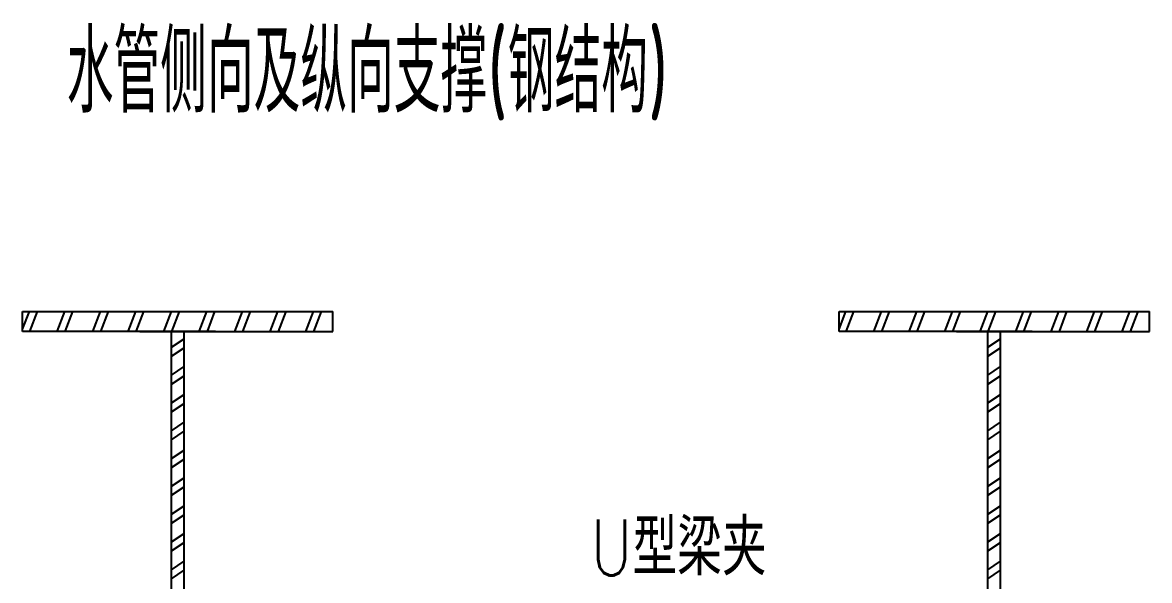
# Model space of a CAD drawing. Extents: x 1725261 to 1937680, y 860327 to 1571294.
# Drawn here: x 1849739 to 1857809, y 1217494 to 1221487 of the extents above; entities that cross this region are included whole.
import ezdxf

# ---------------------------------------------------------------- set-up
doc = ezdxf.new("R2010")
doc.units = 0
doc.header["$LTSCALE"] = 1000
doc.header["$MEASUREMENT"] = 0
doc.layers.add('W_DIM', color=4, linetype='Continuous')
doc.layers.add('walraven', color=7, linetype='Continuous')
doc.styles.get("Standard").update_dxf_attribs({"font": 'gbenor.shx', "bigfont": 'gbcbig.shx'})
doc.styles.add('wwp100', font='txt.shx', dxfattribs={"width": 0.7, "height": 400, "bigfont": 'hztxt.shx'})

msp = doc.modelspace()

# ---------------------------------------------------------------- linework, layer by layer
for p, q in [((1849738.6, 1219291.4), (1849787.3, 1219418.1)), ((1849738.6, 1219418.1), (1851961.7, 1219418.1)), ((1849738.6, 1219275.6), (1849738.6, 1219418.1)), ((1849790.4, 1219275.6), (1849845.2, 1219418.1)), ((1849986.8, 1219275.6), (1850041.6, 1219418.1)), ((1850044.7, 1219275.6), (1850099.5, 1219418.1)), ((1850241.1, 1219275.6), (1850295.9, 1219418.1)), ((1850299, 1219275.6), (1850353.8, 1219418.1)), ((1850495.4, 1219275.6), (1850550.2, 1219418.1)), ((1850553.3, 1219275.6), (1850608.2, 1219418.1)), ((1850749.7, 1219275.6), (1850804.6, 1219418.1)), ((1850807.7, 1219275.6), (1850862.5, 1219418.1)), ((1851004.1, 1219275.6), (1851058.9, 1219418.1)), ((1851062, 1219275.6), (1851116.8, 1219418.1)), ((1851258.4, 1219275.6), (1851313.2, 1219418.1)), ((1851316.3, 1219275.6), (1851371.1, 1219418.1)), ((1851512.7, 1219275.6), (1851567.5, 1219418.1)), ((1851570.6, 1219275.6), (1851625.4, 1219418.1)), ((1851767, 1219275.6), (1851821.8, 1219418.1)), ((1851824.9, 1219275.6), (1851879.7, 1219418.1)), ((1851961.7, 1219275.6), (1851961.7, 1219418.1)), ((1855585.9, 1219291.4), (1855634.6, 1219418.1)), ((1855585.9, 1219418.1), (1857809, 1219418.1)), ((1855585.9, 1219275.6), (1855585.9, 1219418.1)), ((1855637.7, 1219275.6), (1855692.5, 1219418.1)), ((1855834.1, 1219275.6), (1855888.9, 1219418.1)), ((1855892, 1219275.6), (1855946.8, 1219418.1)), ((1856088.4, 1219275.6), (1856143.2, 1219418.1)), ((1856146.3, 1219275.6), (1856201.1, 1219418.1)), ((1856342.7, 1219275.6), (1856397.5, 1219418.1)), ((1856400.6, 1219275.6), (1856455.5, 1219418.1)), ((1856597, 1219275.6), (1856651.9, 1219418.1)), ((1856655, 1219275.6), (1856709.8, 1219418.1)), ((1856851.4, 1219275.6), (1856906.2, 1219418.1)), ((1856909.3, 1219275.6), (1856964.1, 1219418.1)), ((1857105.7, 1219275.6), (1857160.5, 1219418.1)), ((1857163.6, 1219275.6), (1857218.4, 1219418.1)), ((1857360, 1219275.6), (1857414.8, 1219418.1)), ((1857417.9, 1219275.6), (1857472.7, 1219418.1)), ((1857614.3, 1219275.6), (1857669.1, 1219418.1)), ((1857672.2, 1219275.6), (1857727, 1219418.1)), ((1857809, 1219275.6), (1857809, 1219418.1)), ((1850804.6, 1216819.7), (1850804.6, 1219275.6)), ((1850804.6, 1219163), (1850895.7, 1219223.1)), ((1850895.7, 1216819.7), (1850895.7, 1219275.6)), ((1856651.9, 1216819.7), (1856651.9, 1219275.6)), ((1856651.9, 1219163), (1856743, 1219223.1)), ((1856743, 1216819.7), (1856743, 1219275.6)), ((1850804.6, 1219098.3), (1850895.7, 1219158.5)), ((1856651.9, 1219098.3), (1856743, 1219158.5)), ((1850804.6, 1218963.9), (1850895.7, 1219024.1)), ((1850804.6, 1218899.3), (1850895.7, 1218959.5)), ((1856651.9, 1218963.9), (1856743, 1219024.1)), ((1856651.9, 1218899.3), (1856743, 1218959.5)), ((1850804.6, 1218764.9), (1850895.7, 1218825.1)), ((1856651.9, 1218764.9), (1856743, 1218825.1)), ((1850804.6, 1218700.3), (1850895.7, 1218760.5)), ((1856651.9, 1218700.3), (1856743, 1218760.5)), ((1850804.6, 1218565.9), (1850895.7, 1218626)), ((1850804.6, 1218501.3), (1850895.7, 1218561.4)), ((1856651.9, 1218565.9), (1856743, 1218626)), ((1856651.9, 1218501.3), (1856743, 1218561.4)), ((1850804.6, 1218366.9), (1850895.7, 1218427)), ((1856651.9, 1218366.9), (1856743, 1218427)), ((1850804.6, 1218302.2), (1850895.7, 1218362.4)), ((1856651.9, 1218302.2), (1856743, 1218362.4)), ((1850804.6, 1218167.8), (1850895.7, 1218228)), ((1856651.9, 1218167.8), (1856743, 1218228)), ((1850804.6, 1218103.2), (1850895.7, 1218163.4)), ((1856651.9, 1218103.2), (1856743, 1218163.4)), ((1850804.6, 1217968.8), (1850895.7, 1218029)), ((1856651.9, 1217968.8), (1856743, 1218029)), ((1850804.6, 1217904.2), (1850895.7, 1217964.4)), ((1856651.9, 1217904.2), (1856743, 1217964.4)), ((1850804.6, 1217769.8), (1850895.7, 1217829.9)), ((1856651.9, 1217769.8), (1856743, 1217829.9)), ((1850804.6, 1217705.2), (1850895.7, 1217765.3)), ((1856651.9, 1217705.2), (1856743, 1217765.3)), ((1850804.6, 1217570.8), (1850895.7, 1217630.9)), ((1856651.9, 1217570.8), (1856743, 1217630.9)), ((1850804.6, 1217506.1), (1850895.7, 1217566.3)), ((1856651.9, 1217506.1), (1856743, 1217566.3))]:
    msp.add_line(p, q)
at = {"layer": 'walraven'}
for p, q in [((1851120.7, 1219275.6), (1849738.6, 1219275.6)), ((1850579.6, 1219275.6), (1851961.7, 1219275.6)), ((1856968, 1219275.6), (1855585.9, 1219275.6)), ((1856426.9, 1219275.6), (1857809, 1219275.6))]:
    msp.add_line(p, q, dxfattribs=at)

# ---------------------------------------------------------------- texts
at = {"color": 7, "width": 0.8}
msp.add_text('水管侧向及纵向支撑(钢结构)', height=580.8, dxfattribs=at).set_placement((1850055.2, 1220843.3))
at = {"layer": 'W_DIM', "color": 7, "style": 'wwp100', "width": 0.8}
msp.add_text('U型梁夹', height=400, dxfattribs=at).set_placement((1853805.4, 1217529.7))

doc.saveas('drawing.dxf')
